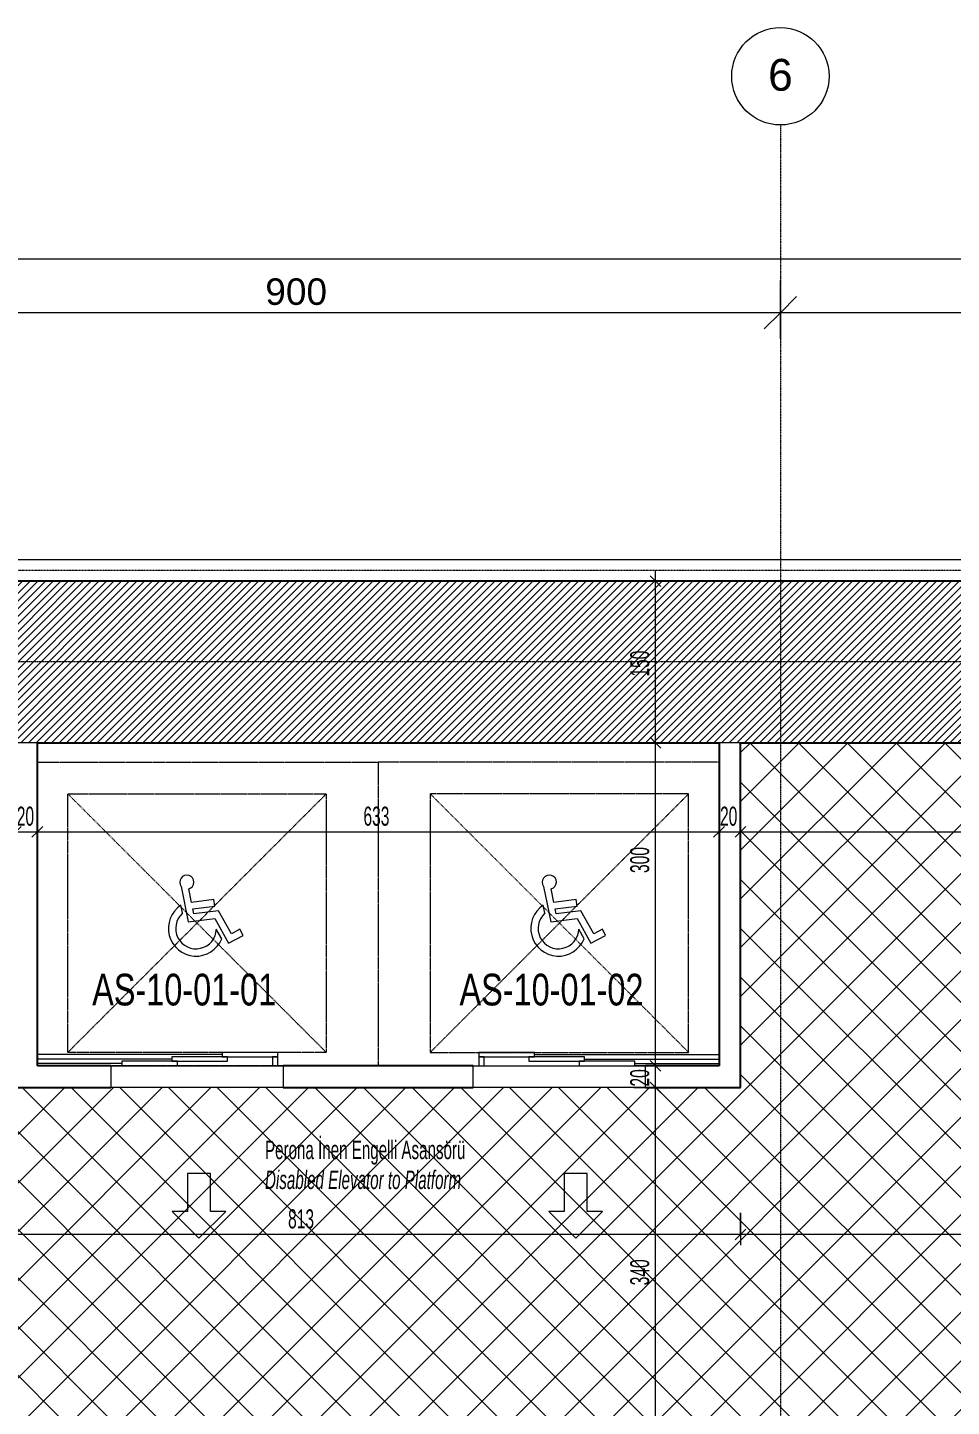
# Model space of a CAD drawing. Header units: centimetres. Extents: x -9345 to 11316, y -7197 to -3465.
# Drawn here: x -2911 to -2053, y -4757 to -3477 of the extents above; entities that cross this region are included whole.
import ezdxf

# ---------------------------------------------------------------- set-up
doc = ezdxf.new("R2010")
doc.units = ezdxf.units.CM
for name, pattern in [('Aligning Line', [0.635, 0.3175, -0.3175]), ('Grid Line 1_4_', [1.11125, 0.635, -0.15875, 0.15875, -0.15875]), ('Overhead', [0.396875, 0.238125, -0.15875])]:
    doc.linetypes.add(name, pattern=pattern)
for name, color, linetype, lineweight in [('A-ANNO-DIMS', 211, 'Continuous', 9), ('A-ANNO-DIMS-100', 211, 'Continuous', 9), ('A-DETL', 90, 'Continuous', 9), ('A-DETL-GENF', 92, 'Continuous', 9), ('A-DETL-THIN', 151, 'Continuous', 9), ('A-FLOR-OVHD', 1, 'Overhead', 9), ('A-WALL', 113, 'Continuous', 9), ('A-WALL-PATT', 111, 'Continuous', 25), ('G-ANNO-TEXT', 231, 'Continuous', 9), ('L-SITE', 91, 'Continuous', 9), ('Q-SPCQ', 91, 'Continuous', 9), ('S-GRID', 1, 'Continuous', 9), ('S-GRID-IDEN', 1, 'Continuous', 9)]:
    doc.layers.add(name, color=color, linetype=linetype, lineweight=lineweight)
doc.styles.add('Arial_1', font='arial.ttf', dxfattribs={"height": 29.505988})
doc.styles.add('Arial_4', font='arial.ttf', dxfattribs={"height": 24.588323})
doc.styles.add('Swis721 LtCn BT', font='swisscl.ttf', dxfattribs={"width": 0.8, "height": 17.149461})
doc.styles.add('Swis721 LtCn BT_1', font='swisscl.ttf', dxfattribs={"width": 0.8, "height": 17.639445})
doc.styles.add('Swis721 LtCn BT_3', font='swisscl.ttf', dxfattribs={"height": 29.399076})
doc.dimstyles.new('IUAS_DIMENSION_AXIS', dxfattribs={"dimscale": 30.48, "dimtxt": 25, "dimasz": 0.984252, "dimexe": 0.984252, "dimexo": 0.0625, "dimgap": 0, "dimtad": 1, "dimdec": 0, "dimzin": 0, "dimdsep": 46, "dimtxsty": 'Arial_4', "dimblk1": 'OBLIQUE', "dimblk2": 'OBLIQUE', "dimsah": 1, "dimcen": 0.09, "dimdle": 0.984252, "dimazin": 0, "dimtfac": 1, "dimtdec": 4, "dimtix": 1, "dimtmove": 0, "dimatfit": 3, "dimfxl": 0.787402, "dimfxlon": 1, "dimtvp": 1, "dimtolj": 1, "dimtzin": 0, "dimarcsym": 2})
doc.dimstyles.new('IUAS_DIMENSION_INSIDE_100', dxfattribs={"dimscale": 30.48, "dimtxt": 18, "dimasz": 0.328084, "dimexe": 0.328084, "dimexo": 0.0625, "dimgap": 0, "dimtad": 1, "dimdec": 0, "dimdsep": 46, "dimtxsty": 'Swis721 LtCn BT_1', "dimblk1": 'OBLIQUE', "dimblk2": 'OBLIQUE', "dimsah": 1, "dimcen": 0.09, "dimdle": 0.328084, "dimazin": 0, "dimtfac": 1, "dimtdec": 4, "dimtix": 1, "dimtmove": 0, "dimatfit": 3, "dimfxl": 0.656168, "dimfxlon": 1, "dimtvp": 1, "dimtolj": 1, "dimtzin": 0, "dimarcsym": 2})
doc.dimstyles.new('IUAS_DIMENSION_INSIDE_100_4', dxfattribs={"dimscale": 30.48, "dimtxt": 18, "dimasz": 0.328084, "dimexe": 0.328084, "dimexo": 0.0625, "dimgap": 0, "dimtad": 1, "dimdec": 0, "dimdsep": 46, "dimtxsty": 'Swis721 LtCn BT_1', "dimblk1": 'OBLIQUE', "dimblk2": 'OBLIQUE', "dimsah": 1, "dimcen": 0.09, "dimdle": 0.328084, "dimazin": 0, "dimtfac": 1, "dimtdec": 4, "dimtix": 1, "dimtmove": 2, "dimatfit": 3, "dimfxl": 0.656168, "dimfxlon": 1, "dimtvp": 1, "dimtolj": 1, "dimtzin": 0, "dimarcsym": 2})
doc.dimstyles.new('IUAS_DIMENSION_INSIDE_100_5', dxfattribs={"dimscale": 30.48, "dimtxt": 18, "dimasz": 0.328084, "dimexe": 0.328084, "dimexo": 0.0625, "dimgap": 0, "dimtad": 1, "dimdec": 0, "dimdsep": 46, "dimtxsty": 'Swis721 LtCn BT_1', "dimblk1": 'OBLIQUE', "dimblk2": 'OBLIQUE', "dimsah": 1, "dimcen": 0.09, "dimdle": 0.328084, "dimazin": 0, "dimtfac": 1, "dimtdec": 4, "dimtix": 1, "dimtmove": 0, "dimatfit": 3, "dimfxl": 0.656168, "dimfxlon": 1, "dimtvp": 1, "dimtolj": 1, "dimtzin": 0, "dimarcsym": 2})

# ---------------------------------------------------------------- blocks, each defined once
blk = doc.blocks.new('20 KİŞİLİK ASANSÖR - 4 Person 320kg load-1457805-_116_30 KONKORS KATI _ CONCOURSE LEVEL')
at = {"layer": 'Q-SPCQ'}
for p, q in [((-69.6, 10.3), (-59.6, 10.3)), ((-69.6, 10), (-69.6, 10.3)), ((-66.1, 10.4), (-63.1, 10.4)), ((-66.1, 10.4), (-66.1, 10.4)), ((-66.1, 10.4), (-66.1, 10.4)), ((-66.1, 10.4), (-66.1, 10.4)), ((-63.1, 10.4), (-63.2, 10.4)), ((-63.2, 10.4), (-63.1, 10.4)), ((-63.1, 10.4), (-63.2, 10.4)), ((-59.6, 10.3), (-59.6, 10)), ((-49.6, -10), (-49.6, 10)), ((-49.6, 10), (110.4, 10)), ((110.4, -10), (110.4, 10)), ((110.4, -10), (-49.6, -10)), ((-44.6, -10), (-44.6, -18.3)), ((-39.6, -18.3), (-39.6, -10)), ((48.7, -10), (48.7, -14.2)), ((100.4, -14.2), (100.4, -10)), ((100.4, -12.1), (178.6, -12.1)), ((-44.6, -18.3), (-39.6, -18.3)), ((-44.6, -18.3), (-44.6, -22.5)), ((7.1, -18.3), (-44.6, -18.3)), ((-44.6, -22.5), (7.1, -22.5)), ((53.7, -14.2), (2.1, -14.2)), ((2.1, -14.2), (2.1, -18.3)), ((2.1, -18.3), (53.7, -18.3)), ((7.1, -22.5), (7.1, -18.3)), ((7.1, -20.4), (178.6, -20.4)), ((48.7, -14.2), (100.4, -14.2)), ((53.7, -18.3), (53.7, -14.2)), ((53.7, -16.2), (178.6, -16.2))]:
    blk.add_line(p, q, dxfattribs=at)
at = {"layer": 'Q-SPCQ', "linetype": 'Aligning Line'}
for p, q in [((-137.9, -292), (-137.9, -10)), ((-137.9, -10), (178.6, -10)), ((178.6, -10), (178.6, -292)), ((-89.6, -262.5), (150.4, -22.5)), ((-89.6, -22.5), (150.4, -262.5)), ((-89.6, -262.5), (-89.6, -22.5)), ((-89.6, -22.5), (150.4, -22.5)), ((150.4, -22.5), (150.4, -262.5)), ((150.4, -262.5), (-89.6, -262.5)), ((178.6, -292), (-137.9, -292))]:
    blk.add_line(p, q, dxfattribs=at)
blk = doc.blocks.new('20 KİŞİLİK ASANSÖR - 4 Person 320kg load-1457962-_116_30 KONKORS KATI _ CONCOURSE LEVEL')
at = {"layer": 'Q-SPCQ', "linetype": 'Aligning Line'}
for p, q in [((178.6, 292), (-137.9, 292)), ((-137.9, 292), (-137.9, 10)), ((178.6, 10), (178.6, 292)), ((-89.6, 262.5), (150.4, 22.5)), ((-89.6, 22.5), (150.4, 262.5)), ((150.4, 262.5), (-89.6, 262.5)), ((-89.6, 262.5), (-89.6, 22.5)), ((150.4, 22.5), (150.4, 262.5)), ((-89.6, 22.5), (150.4, 22.5)), ((-137.9, 10), (178.6, 10))]:
    blk.add_line(p, q, dxfattribs=at)
at = {"layer": 'Q-SPCQ'}
for p, q in [((7.1, 22.5), (-44.6, 22.5)), ((-44.6, 22.5), (-44.6, 18.3)), ((-39.6, 18.3), (-44.6, 18.3)), ((-44.6, 18.3), (-44.6, 10)), ((-44.6, 18.3), (7.1, 18.3)), ((-39.6, 10), (-39.6, 18.3)), ((2.1, 18.3), (2.1, 14.2)), ((53.7, 18.3), (2.1, 18.3)), ((2.1, 14.2), (53.7, 14.2)), ((7.1, 18.3), (7.1, 22.5)), ((7.1, 20.4), (178.6, 20.4)), ((48.7, 14.2), (48.7, 10)), ((100.4, 14.2), (48.7, 14.2)), ((53.7, 14.2), (53.7, 18.3)), ((53.7, 16.2), (178.6, 16.2)), ((100.4, 10), (100.4, 14.2)), ((-49.6, -10), (-49.6, 10)), ((-49.6, 10), (110.4, 10)), ((100.4, 12.1), (178.6, 12.1)), ((110.4, -10), (110.4, 10)), ((-69.6, -10.3), (-69.6, -10)), ((-59.6, -10.3), (-69.6, -10.3)), ((-66.1, -10.4), (-66.1, -10.4)), ((-63.1, -10.4), (-66.1, -10.4)), ((-66.1, -10.4), (-66.1, -10.4)), ((-66.1, -10.4), (-66.1, -10.4)), ((-63.2, -10.4), (-63.1, -10.4)), ((-63.2, -10.4), (-63.1, -10.4)), ((-63.1, -10.4), (-63.2, -10.4)), ((-59.6, -10), (-59.6, -10.3)), ((110.4, -10), (-49.6, -10))]:
    blk.add_line(p, q, dxfattribs=at)
blk = doc.blocks.new('M_Parking Symbol - ADA - M_Parking Symbol - ADA-492479-_116_30 KONKORS KATI _ CONCOURSE LEVEL')
at = {"layer": 'L-SITE'}
for p, q in [((-5.1, 28.8), (-2.6, -4.4)), ((2.6, 13), (1.7, 25.7)), ((23.5, 13), (2.6, 13)), ((23.5, 6.8), (23.5, 13)), ((-7, 4), (-7.5, 11.6)), ((3.4, 2.1), (3.1, 6.8)), ((3.1, 6.8), (23.5, 6.8)), ((26.5, 2.1), (3.4, 2.1)), ((35.7, -20.5), (26.5, 2.1)), ((-2.6, -4.4), (22.1, -4.4)), ((22.1, -4.4), (32.1, -28.9)), ((26.3, -23.9), (22.4, -14.4)), ((32.1, -28.9), (46.3, -23.2)), ((44.2, -17.1), (35.7, -20.5)), ((46.3, -23.2), (44.2, -17.1))]:
    blk.add_line(p, q, dxfattribs=at)
for centre, radius, start, end in [((0.6, 32.2), 6.6, 279.5296, 210.6777), ((3.8, -11.5), 25.7, 116.094, 331.0081), ((3.8, -11.5), 18.9, 124.6842, 350.9794)]:
    blk.add_arc(centre, radius, start, end, dxfattribs=at)
blk = doc.blocks.new('M_Direction Arrows - Straight-KUCUK - M_Direction Arrows - Straight-KUCUK-801815-_116_30 KONKORS KATI _ CONCOURSE LEVEL')
at = {"layer": 'L-SITE'}
for p, q in [((0, 60), (-24.9, 35.1)), ((24.9, 35.1), (0, 60)), ((-24.9, 35.1), (-10.7, 35.1)), ((-10.7, 35.1), (-10.7, 0)), ((10.7, 0), (10.7, 35.1)), ((10.7, 35.1), (24.9, 35.1)), ((-10.7, 0), (10.7, 0))]:
    blk.add_line(p, q, dxfattribs=at)
blk = doc.blocks.new('Grid - IUAS_A_GRID_HEAD_4_5MM-1313285-_116_30 KONKORS KATI _ CONCOURSE LEVEL')
at = {"layer": 'S-GRID-IDEN'}
blk.add_circle((0, 0), 0.452, dxfattribs=at)
blk = doc.blocks.new('DIMBLOCK219-_116_30 KONKORS KATI _ CONCOURSE LEVEL')
at = {"layer": 'A-ANNO-DIMS-100', "transparency": 16777216}
for p, q in [((-2922, -4203.3), (-2922, -4233.3)), ((-2922, -4223.3), (-2922, -4203.3)), ((-2902, -4203.3), (-2902, -4233.3)), ((-2902, -4223.3), (-2902, -4203.3)), ((-2922, -4223.3), (-2927, -4228.3)), ((-2922, -4223.3), (-2917, -4218.3)), ((-2922, -4223.3), (-2902, -4223.3)), ((-2902, -4223.3), (-2907, -4228.3)), ((-2902, -4223.3), (-2897, -4218.3))]:
    blk.add_line(p, q, dxfattribs=at)
at = {"layer": 'A-ANNO-DIMS-100', "color": 0, "transparency": 16777216, "insert": (-2921.1, -4199.9), "char_height": 17.64, "width": 21.943, "attachment_point": 1, "line_spacing_factor": 0.971848, "style": 'Swis721 LtCn BT_1'}
blk.add_mtext('20', dxfattribs=at)
blk = doc.blocks.new('_Oblique')
at = {"color": 0, "linetype": 'ByBlock', "lineweight": -2}
blk.add_line((-0.5, -0.5), (0.5, 0.5), dxfattribs=at)
blk = doc.blocks.new('DIMBLOCK220-_116_30 KONKORS KATI _ CONCOURSE LEVEL')
at = {"layer": 'A-ANNO-DIMS-100', "transparency": 16777216}
for p, q in [((-2902, -4203.3), (-2902, -4233.3)), ((-2902, -4223.3), (-2902, -4203.3)), ((-2269, -4203.3), (-2269, -4233.3)), ((-2269, -4223.3), (-2269, -4203.3)), ((-2902, -4223.3), (-2907, -4228.3)), ((-2902, -4223.3), (-2897, -4218.3)), ((-2902, -4223.3), (-2269, -4223.3)), ((-2269, -4223.3), (-2274, -4228.3)), ((-2269, -4223.3), (-2264, -4218.3))]:
    blk.add_line(p, q, dxfattribs=at)
at = {"layer": 'A-ANNO-DIMS-100', "color": 0, "transparency": 16777216, "insert": (-2599.2, -4199.9), "char_height": 17.64, "width": 32.914, "attachment_point": 1, "line_spacing_factor": 0.971848, "style": 'Swis721 LtCn BT_1'}
blk.add_mtext('633', dxfattribs=at)
blk = doc.blocks.new('DIMBLOCK221-_116_30 KONKORS KATI _ CONCOURSE LEVEL')
at = {"layer": 'A-ANNO-DIMS-100', "transparency": 16777216}
for p, q in [((-2269, -4203.3), (-2269, -4233.3)), ((-2269, -4223.3), (-2269, -4203.3)), ((-2249, -4203.3), (-2249, -4233.3)), ((-2249, -4223.3), (-2249, -4203.3)), ((-2269, -4223.3), (-2274, -4228.3)), ((-2269, -4223.3), (-2264, -4218.3)), ((-2269, -4223.3), (-2249, -4223.3)), ((-2249, -4223.3), (-2254, -4228.3)), ((-2249, -4223.3), (-2244, -4218.3))]:
    blk.add_line(p, q, dxfattribs=at)
at = {"layer": 'A-ANNO-DIMS-100', "color": 0, "transparency": 16777216, "insert": (-2268.1, -4199.9), "char_height": 17.64, "width": 21.943, "attachment_point": 1, "line_spacing_factor": 0.971848, "style": 'Swis721 LtCn BT_1'}
blk.add_mtext('20', dxfattribs=at)
blk = doc.blocks.new('DIMBLOCK222-_116_30 KONKORS KATI _ CONCOURSE LEVEL')
at = {"layer": 'A-ANNO-DIMS-100', "transparency": 16777216}
for p, q in [((-2249, -4203.3), (-2249, -4233.3)), ((-2249, -4223.3), (-2249, -4203.3)), ((-812, -4203.3), (-812, -4233.3)), ((-812, -4223.3), (-812, -4203.3)), ((-2249, -4223.3), (-2254, -4228.3)), ((-2249, -4223.3), (-2244, -4218.3)), ((-2249, -4223.3), (-812, -4223.3)), ((-812, -4223.3), (-817, -4228.3)), ((-812, -4223.3), (-807, -4218.3))]:
    blk.add_line(p, q, dxfattribs=at)
at = {"layer": 'A-ANNO-DIMS-100', "color": 0, "transparency": 16777216, "insert": (-1548.8, -4199.9), "char_height": 17.64, "width": 43.886, "attachment_point": 1, "line_spacing_factor": 0.971848, "style": 'Swis721 LtCn BT_1'}
blk.add_mtext('1437', dxfattribs=at)
blk = doc.blocks.new('DIMBLOCK229-_116_30 KONKORS KATI _ CONCOURSE LEVEL')
at = {"layer": 'A-ANNO-DIMS-100', "transparency": 16777216}
for p, q in [((-2348.1, -4460.5), (-2318.1, -4460.5)), ((-2328.1, -4460.5), (-2348.1, -4460.5)), ((-2328.1, -4460.5), (-2333.1, -4455.5)), ((-2328.1, -4800.5), (-2328.1, -4460.5)), ((-2328.1, -4460.5), (-2323.1, -4465.5)), ((-2328.1, -4800.5), (-2333.1, -4795.5)), ((-2308.1, -4800.5), (-2338.1, -4800.5)), ((-2328.1, -4800.5), (-2323.1, -4805.5)), ((-2328.1, -4800.5), (-2308.1, -4800.5))]:
    blk.add_line(p, q, dxfattribs=at)
at = {"layer": 'A-ANNO-DIMS-100', "color": 0, "transparency": 16777216, "insert": (-2351.5, -4644.2), "char_height": 17.64, "width": 32.914, "attachment_point": 1, "rotation": 90, "line_spacing_factor": 0.971848, "style": 'Swis721 LtCn BT_1'}
blk.add_mtext('340', dxfattribs=at)
blk = doc.blocks.new('DIMBLOCK230-_116_30 KONKORS KATI _ CONCOURSE LEVEL')
at = {"layer": 'A-ANNO-DIMS-100', "transparency": 16777216}
for p, q in [((-2348.1, -4440.5), (-2318.1, -4440.5)), ((-2328.1, -4440.5), (-2348.1, -4440.5)), ((-2328.1, -4440.5), (-2333.1, -4435.5)), ((-2328.1, -4460.5), (-2328.1, -4440.5)), ((-2328.1, -4440.5), (-2323.1, -4445.5)), ((-2348.1, -4460.5), (-2318.1, -4460.5)), ((-2328.1, -4460.5), (-2348.1, -4460.5)), ((-2328.1, -4460.5), (-2333.1, -4455.5)), ((-2328.1, -4460.5), (-2323.1, -4465.5))]:
    blk.add_line(p, q, dxfattribs=at)
at = {"layer": 'A-ANNO-DIMS-100', "color": 0, "transparency": 16777216, "insert": (-2351.5, -4459.7), "char_height": 17.64, "width": 21.943, "attachment_point": 1, "rotation": 90, "line_spacing_factor": 0.971848, "style": 'Swis721 LtCn BT_1'}
blk.add_mtext('20', dxfattribs=at)
blk = doc.blocks.new('DIMBLOCK231-_116_30 KONKORS KATI _ CONCOURSE LEVEL')
at = {"layer": 'A-ANNO-DIMS-100', "transparency": 16777216}
for p, q in [((-2348.1, -4140.5), (-2318.1, -4140.5)), ((-2328.1, -4140.5), (-2348.1, -4140.5)), ((-2328.1, -4140.5), (-2333.1, -4135.5)), ((-2328.1, -4440.5), (-2328.1, -4140.5)), ((-2328.1, -4140.5), (-2323.1, -4145.5)), ((-2348.1, -4440.5), (-2318.1, -4440.5)), ((-2328.1, -4440.5), (-2348.1, -4440.5)), ((-2328.1, -4440.5), (-2333.1, -4435.5)), ((-2328.1, -4440.5), (-2323.1, -4445.5))]:
    blk.add_line(p, q, dxfattribs=at)
at = {"layer": 'A-ANNO-DIMS-100', "color": 0, "transparency": 16777216, "insert": (-2351.5, -4261.5), "char_height": 17.64, "width": 32.914, "attachment_point": 1, "rotation": 90, "line_spacing_factor": 0.971848, "style": 'Swis721 LtCn BT_1'}
blk.add_mtext('300', dxfattribs=at)
blk = doc.blocks.new('DIMBLOCK232-_116_30 KONKORS KATI _ CONCOURSE LEVEL')
at = {"layer": 'A-ANNO-DIMS-100', "transparency": 16777216}
for p, q in [((-2328.1, -4140.5), (-2328.1, -3980.5)), ((-2348.1, -3990.5), (-2318.1, -3990.5)), ((-2328.1, -3990.5), (-2348.1, -3990.5)), ((-2328.1, -3990.5), (-2333.1, -3985.5)), ((-2328.1, -3990.5), (-2323.1, -3995.5)), ((-2348.1, -4140.5), (-2318.1, -4140.5)), ((-2328.1, -4140.5), (-2348.1, -4140.5)), ((-2328.1, -4140.5), (-2333.1, -4135.5)), ((-2328.1, -4140.5), (-2323.1, -4145.5))]:
    blk.add_line(p, q, dxfattribs=at)
at = {"layer": 'A-ANNO-DIMS-100', "color": 0, "transparency": 16777216, "insert": (-2351.5, -4079.2), "char_height": 17.64, "width": 32.914, "attachment_point": 1, "rotation": 90, "line_spacing_factor": 0.971848, "style": 'Swis721 LtCn BT_1'}
blk.add_mtext('150', dxfattribs=at)
blk = doc.blocks.new('DIMBLOCK245-_116_30 KONKORS KATI _ CONCOURSE LEVEL')
at = {"layer": 'A-ANNO-DIMS-100', "transparency": 16777216}
for p, q in [((-6812, -3715.4), (-6812, -3661.4)), ((-662, -3715.4), (-662, -3661.4)), ((-6812, -3691.4), (-6797, -3676.4)), ((-662, -3691.4), (-647, -3676.4)), ((-6842, -3691.4), (-632, -3691.4)), ((-6812, -3691.4), (-6827, -3706.4)), ((-6812, -3691.4), (-6812, -3715.4)), ((-662, -3691.4), (-677, -3706.4)), ((-662, -3691.4), (-662, -3715.4))]:
    blk.add_line(p, q, dxfattribs=at)
at = {"layer": 'A-ANNO-DIMS-100', "color": 0, "transparency": 16777216, "insert": (-3774.7, -3659.5), "char_height": 24.59, "width": 90.462, "attachment_point": 1, "line_spacing_factor": 0.938532, "style": 'Arial_4'}
blk.add_mtext('6150', dxfattribs=at)
blk = doc.blocks.new('DIMBLOCK249-_116_30 KONKORS KATI _ CONCOURSE LEVEL')
at = {"layer": 'A-ANNO-DIMS-100', "transparency": 16777216}
for p, q in [((-2212, -3765.4), (-2212, -3711.4)), ((-1382, -3765.4), (-1382, -3711.4)), ((-2212, -3741.4), (-2197, -3726.4)), ((-1382, -3741.4), (-1367, -3726.4)), ((-2212, -3741.4), (-2227, -3756.4)), ((-1382, -3741.4), (-2212, -3741.4)), ((-2212, -3741.4), (-2212, -3765.4)), ((-1382, -3741.4), (-1397, -3756.4)), ((-1382, -3741.4), (-1382, -3765.4))]:
    blk.add_line(p, q, dxfattribs=at)
at = {"layer": 'A-ANNO-DIMS-100', "color": 0, "transparency": 16777216, "insert": (-1825.3, -3709.5), "char_height": 24.59, "width": 67.846, "attachment_point": 1, "line_spacing_factor": 0.938532, "style": 'Arial_4'}
blk.add_mtext('830', dxfattribs=at)
blk = doc.blocks.new('DIMBLOCK250-_116_30 KONKORS KATI _ CONCOURSE LEVEL')
at = {"layer": 'A-ANNO-DIMS-100', "transparency": 16777216}
for p, q in [((-3112, -3765.4), (-3112, -3711.4)), ((-2212, -3765.4), (-2212, -3711.4)), ((-3112, -3741.4), (-3097, -3726.4)), ((-2212, -3741.4), (-2197, -3726.4)), ((-3112, -3741.4), (-3127, -3756.4)), ((-2212, -3741.4), (-3112, -3741.4)), ((-3112, -3741.4), (-3112, -3765.4)), ((-2212, -3741.4), (-2227, -3756.4)), ((-2212, -3741.4), (-2212, -3765.4))]:
    blk.add_line(p, q, dxfattribs=at)
at = {"layer": 'A-ANNO-DIMS-100', "color": 0, "transparency": 16777216, "insert": (-2690.3, -3709.5), "char_height": 24.59, "width": 67.846, "attachment_point": 1, "line_spacing_factor": 0.938532, "style": 'Arial_4'}
blk.add_mtext('900', dxfattribs=at)
blk = doc.blocks.new('DIMBLOCK312-_116_30 KONKORS KATI _ CONCOURSE LEVEL')
at = {"layer": 'A-ANNO-DIMS-100', "transparency": 16777216}
for p, q in [((-2249, -4577), (-2249, -4607)), ((-2249, -4597), (-2249, -4577)), ((-2249, -4597), (-2244, -4592)), ((-812, -4617), (-812, -4587)), ((-812, -4597), (-807, -4592)), ((-2249, -4597), (-2254, -4602)), ((-802, -4597), (-2249, -4597)), ((-812, -4597), (-817, -4602)), ((-812, -4597), (-812, -4617))]:
    blk.add_line(p, q, dxfattribs=at)
at = {"layer": 'A-ANNO-DIMS-100', "color": 0, "transparency": 16777216, "insert": (-1548.8, -4573.7), "char_height": 17.64, "width": 43.886, "attachment_point": 1, "line_spacing_factor": 0.971848, "style": 'Swis721 LtCn BT_1'}
blk.add_mtext('1437', dxfattribs=at)
blk = doc.blocks.new('DIMBLOCK313-_116_30 KONKORS KATI _ CONCOURSE LEVEL')
at = {"layer": 'A-ANNO-DIMS-100', "transparency": 16777216}
for p, q in [((-3062, -4577), (-3062, -4607)), ((-3062, -4597), (-3062, -4577)), ((-2249, -4577), (-2249, -4607)), ((-2249, -4597), (-2249, -4577)), ((-3062, -4597), (-3057, -4592)), ((-2249, -4597), (-2244, -4592)), ((-3062, -4597), (-3067, -4602)), ((-2249, -4597), (-3062, -4597)), ((-2249, -4597), (-2254, -4602))]:
    blk.add_line(p, q, dxfattribs=at)
at = {"layer": 'A-ANNO-DIMS-100', "color": 0, "transparency": 16777216, "insert": (-2669.2, -4573.7), "char_height": 17.64, "width": 32.914, "attachment_point": 1, "line_spacing_factor": 0.971848, "style": 'Swis721 LtCn BT_1'}
blk.add_mtext('813', dxfattribs=at)

msp = doc.modelspace()

# ---------------------------------------------------------------- hatches: boundary and pattern name
at = {"layer": 'A-DETL-GENF', "lineweight": 18}
h = msp.add_hatch(dxfattribs=at)
h.set_pattern_fill('FP_6', color=253, style=0, pattern_type=2)
h.set_pattern_definition([(45, (0, 0), (-22.62742, 22.62742), []), (135, (0, 0), (-22.62742, -22.62742), [])])
h.paths.add_polyline_path([(-2152, -6550.5), (-2152, -6310.5), (-2064, -6310.5), (-2064, -6130.5), (-2152.2, -6130.5), (-2152.2, -5950.5), (-2172.2, -5950.5), (-2172.2, -5575.5), (-2179.1, -5580.6), (-2186.6, -5584.7), (-2194.6, -5587.7), (-2202.9, -5589.5), (-2211.4, -5590.2), (-2220, -5589.6), (-2228.3, -5587.8), (-2236.3, -5584.8), (-2244.2, -5580.4), (-2250.7, -5575.6), (-2256.7, -5569.6), (-2261.9, -5562.7), (-2266, -5555.2), (-2269, -5547.2), (-2270.8, -5538.9), (-2271.4, -5530.4), (-2270.9, -5521.9), (-2269.1, -5513.5), (-2266.1, -5505.5), (-2262, -5498), (-2256.9, -5491.1), (-2250.9, -5485.1), (-2244.1, -5479.9), (-2236.6, -5475.8), (-2228.6, -5472.8), (-2220.2, -5471), (-2211.7, -5470.3), (-2203.4, -5470.9), (-2195.2, -5472.7), (-2187.3, -5475.6), (-2179.9, -5479.5), (-2173.2, -5484.5), (-2167.2, -5490.3), (-2162, -5496.9), (-2157.9, -5504.2), (-2154.7, -5511.9), (-2152.7, -5520.1), (-2151.9, -5528.4), (-2152.2, -5536.8), (-2153.6, -5545), (-2156.2, -5553), (-2159.9, -5560.5), (-1802, -5560.5), (-1802, -5057.6), (-1801.5, -5040.7), (-1799.7, -5023.9), (-1796.8, -5007.3), (-1792.7, -4990.9), (-1787.4, -4974.8), (-1781, -4959.2), (-1773.5, -4944.1), (-1764.9, -4929.5), (-1755.3, -4915.6), (-1744.7, -4902.4), (-1733.2, -4890), (-1720.9, -4878.5), (-1707.8, -4867.9), (-1693.9, -4858.2), (-1679.4, -4849.6), (-1664.3, -4842), (-1648.7, -4835.5), (-1632.7, -4830.1), (-1616.3, -4825.9), (-1599.7, -4822.9), (-1582.9, -4821.1), (-1566, -4820.5), (-812, -4820.5), (-812, -4815.3), (-662, -4815.3), (-662, -4164.9), (-812, -4164.9), (-812, -4140.5), (-2249, -4140.5), (-2249, -4460.5), (-3062, -4460.5), (-3062, -4140.5), (-3987, -4140.5), (-3987, -4320.5), (-4092, -4320.5), (-4092, -4630.5), (-3987, -4630.5), (-3987, -4810.5), (-3837, -4810.5), (-3837, -4910.5), (-3987, -4910.5), (-3987, -4814.9), (-4787, -4814.9), (-4787, -4910.5), (-4937, -4910.5), (-4937, -4815.5), (-4992, -4815.5), (-4992, -4140.5), (-6662, -4140.5), (-6662, -4165.4), (-6812, -4165.4), (-6812, -4816.8), (-6662, -4816.8), (-6662, -5290.5), (-4007, -5290.5), (-3987.4, -5291.2), (-3968, -5293), (-3948.7, -5296.2), (-3929.6, -5300.5), (-3910.9, -5306.1), (-3892.5, -5312.8), (-3874.6, -5320.7), (-3857.3, -5329.8), (-3840.6, -5339.9), (-3824.6, -5351.1), (-3809.3, -5363.3), (-3794.8, -5376.4), (-3781.2, -5390.5), (-3768.5, -5405.4), (-3756.8, -5421), (-3746.2, -5437.4), (-3735.9, -5455.8), (-3728.1, -5472.1), (-3720.8, -5490.2), (-3714.6, -5508.7), (-3709.6, -5527.7), (-3705.9, -5546.8), (-3703.4, -5566.2), (-3702.1, -5585.8), (-3702.1, -5605.3), (-3703.4, -5624.8), (-3705.9, -5644.2), (-3709.6, -5663.4), (-3714.6, -5682.3), (-3720.8, -5700.9), (-3728.1, -5719), (-3736.6, -5736.6), (-3746.2, -5753.6), (-3756.8, -5770), (-3768.5, -5785.7), (-3781.2, -5800.6), (-3794.8, -5814.6), (-3809.3, -5827.8), (-3824.6, -5840), (-3840.6, -5851.1), (-3857.3, -5861.3), (-3874.6, -5870.3), (-3892.5, -5878.2), (-3910.9, -5885), (-3929.6, -5890.6), (-3948.7, -5894.9), (-3968, -5898), (-3987.4, -5899.9), (-4007, -5900.5), (-6132, -5900.5), (-6132, -6190.5), (-4062, -6190.5), (-4062, -6370.5), (-3978.5, -6370.5), (-3978.5, -6550.5), (-2167.9, -6550.5)], flags=0)
h.paths.add_polyline_path([(-3187, -5580.5), (-3187, -5480.5), (-3037, -5480.5), (-3037, -5580.5), (-3159.8, -5580.5)], flags=0)
h.paths.add_polyline_path([(-3112, -4920.5), (-3120.5, -4919.9), (-3128.9, -4918.1), (-3136.9, -4915.1), (-3144.4, -4911), (-3151.3, -4905.9), (-3157.3, -4899.8), (-3162.5, -4893), (-3166.6, -4885.4), (-3169.5, -4877.4), (-3171.4, -4869.1), (-3172, -4860.5), (-3171.4, -4852), (-3169.5, -4843.6), (-3166.6, -4835.6), (-3162.5, -4828.1), (-3157.3, -4821.2), (-3151.3, -4815.2), (-3144.4, -4810), (-3136.9, -4805.9), (-3128.9, -4803), (-3120.5, -4801.1), (-3112, -4800.5), (-3103.4, -4801.1), (-3095.1, -4803), (-3087.1, -4805.9), (-3079.5, -4810), (-3072.7, -4815.2), (-3066.6, -4821.2), (-3061.5, -4828.1), (-3057.4, -4835.6), (-3054.4, -4843.6), (-3052.6, -4852), (-3052, -4860.5), (-3052.6, -4869.1), (-3054.4, -4877.4), (-3057.4, -4885.4), (-3061.5, -4893), (-3066.6, -4899.8), (-3072.7, -4905.9), (-3079.5, -4911), (-3087.1, -4915.1), (-3095.1, -4918.1), (-3103.4, -4919.9)], flags=0)
h.paths.add_polyline_path([(-2212, -4920.5), (-2220.5, -4919.9), (-2228.9, -4918.1), (-2236.9, -4915.1), (-2244.4, -4911), (-2251.3, -4905.9), (-2257.3, -4899.8), (-2262.5, -4893), (-2266.6, -4885.4), (-2269.5, -4877.4), (-2271.4, -4869.1), (-2272, -4860.5), (-2271.4, -4852), (-2269.5, -4843.6), (-2266.6, -4835.6), (-2262.5, -4828.1), (-2257.3, -4821.2), (-2251.3, -4815.2), (-2244.2, -4809.9), (-2236.9, -4805.9), (-2228.9, -4803), (-2220.5, -4801.1), (-2212, -4800.5), (-2203.4, -4801.1), (-2195.1, -4803), (-2187.1, -4805.9), (-2179.5, -4810), (-2172.7, -4815.2), (-2166.6, -4821.2), (-2161.5, -4828.1), (-2157.4, -4835.6), (-2154.4, -4843.6), (-2152.6, -4852), (-2152, -4860.5), (-2152.6, -4869.1), (-2154.4, -4877.4), (-2157.4, -4885.4), (-2161.5, -4893), (-2166.6, -4899.8), (-2172.7, -4905.9), (-2179.5, -4911), (-2187.1, -4915.1), (-2195.1, -4918.1), (-2203.4, -4919.9)], flags=0)
h.paths.add_polyline_path([(-5747, -4910.5), (-5897, -4910.5), (-5897, -4810.5), (-5747, -4810.5), (-5747, -4906.6)], flags=0)
h.paths.add_polyline_path([(-642, -4816.2), (-411.8, -4816.2), (-411.8, -4590.5), (-332, -4590.5), (-332, -4390.5), (-411.8, -4390.5), (-411.8, -4165.5), (-656.1, -4165.5), (-656.1, -4816.2)], flags=0)
h.paths.add_polyline_path([(-8424.3, -4815.5), (-6821.9, -4815.5), (-6821.9, -4165.5), (-8477.2, -4165.5), (-8477.2, -4390.5), (-8532.2, -4390.5), (-8532.2, -4590.5), (-8477.2, -4590.5), (-8477.2, -4815.5)], flags=0)
at = {"layer": 'A-WALL-PATT', "lineweight": 9}
h = msp.add_hatch(dxfattribs=at)
h.set_pattern_fill('FP_1', color=256, style=0, pattern_type=2)
h.set_pattern_definition([(45, (0, 0), (-3.535534, 3.535534), [])])
h.paths.add_polyline_path([(-6662, -4140.5), (-812, -4140.5), (-812, -3990.5), (-6812, -3990.5), (-6812, -4140.5), (-6662, -4140.5)], flags=0)

# ---------------------------------------------------------------- linework, layer by layer
at = {"layer": 'A-DETL'}
msp.add_line((-6832, -3970.5), (-642, -3970.5), dxfattribs=at)
at = {"layer": 'A-DETL-THIN'}
for p, q in [((-812, -4140.5), (-2249, -4140.5)), ((-2249, -4140.5), (-2249, -4460.5)), ((-2249, -4460.5), (-3062, -4460.5))]:
    msp.add_line(p, q, dxfattribs=at)
at = {"layer": 'A-FLOR-OVHD'}
msp.add_line((-6822, -3980.5), (-652, -3980.5), dxfattribs=at)
at = {"layer": 'A-WALL', "lineweight": 25}
for p, q in [((-662, -3990.5), (-6812, -3990.5)), ((-2902, -4140.5), (-2269, -4140.5)), ((-2902, -4440.5), (-2902, -4140.5)), ((-2269, -4140.5), (-2269, -4440.5)), ((-2249, -4140.5), (-812, -4140.5)), ((-2249, -4460.5), (-2249, -4140.5)), ((-2833.7, -4440.5), (-2902, -4440.5)), ((-2497.2, -4440.5), (-2673.7, -4440.5)), ((-2269, -4440.5), (-2337.2, -4440.5)), ((-3062, -4460.5), (-2833.7, -4460.5)), ((-2673.7, -4460.5), (-2497.2, -4460.5)), ((-2337.2, -4460.5), (-2249, -4460.5))]:
    msp.add_line(p, q, dxfattribs=at)
at = {"layer": 'A-WALL'}
for p, q in [((-2902, -4140.5), (-2922, -4140.5)), ((-2249, -4140.5), (-2269, -4140.5))]:
    msp.add_line(p, q, dxfattribs=at)
at = {"layer": 'S-GRID', "linetype": 'Grid Line 1_4_'}
for p, q in [((-2212, -3567.1), (-2212, -7007.4)), ((1078.2, -4065.5), (-8251.7, -4065.5))]:
    msp.add_line(p, q, dxfattribs=at)

# ---------------------------------------------------------------- block references
at = {"layer": 'L-SITE'}
for name, p, rotation in [('M_Parking Symbol - ADA - M_Parking Symbol - ADA-492479-_116_30 KONKORS KATI _ CONCOURSE LEVEL', (-2759.8, -4302), 7.0283566541571), ('M_Parking Symbol - ADA - M_Parking Symbol - ADA-492479-_116_30 KONKORS KATI _ CONCOURSE LEVEL', (-2423.3, -4302), 7.0283566541571), ('M_Direction Arrows - Straight-KUCUK - M_Direction Arrows - Straight-KUCUK-801815-_116_30 KONKORS KATI _ CONCOURSE LEVEL', (-2752, -4540.5), 180), ('M_Direction Arrows - Straight-KUCUK - M_Direction Arrows - Straight-KUCUK-801815-_116_30 KONKORS KATI _ CONCOURSE LEVEL', (-2402, -4540.5), 180)]:
    msp.add_blockref(name, p, dxfattribs=dict(at, rotation=rotation))
at = {"layer": 'Q-SPCQ', "rotation": 180}
msp.add_blockref('20 KİŞİLİK ASANSÖR - 4 Person 320kg load-1457805-_116_30 KONKORS KATI _ CONCOURSE LEVEL', (-2723.3, -4450.5), dxfattribs=at)
at = {"layer": 'Q-SPCQ'}
msp.add_blockref('20 KİŞİLİK ASANSÖR - 4 Person 320kg load-1457962-_116_30 KONKORS KATI _ CONCOURSE LEVEL', (-2447.6, -4450.5), dxfattribs=at)
at = {"layer": 'S-GRID-IDEN', "xscale": 99.99999999999996, "yscale": 99.99999999999996, "zscale": 99.99999999999996, "rotation": 180}
msp.add_blockref('Grid - IUAS_A_GRID_HEAD_4_5MM-1313285-_116_30 KONKORS KATI _ CONCOURSE LEVEL', (-2212, -3521.9), dxfattribs=at)

# ---------------------------------------------------------------- texts
at = {"layer": 'G-ANNO-TEXT', "color": 7, "attachment_point": 1, "line_spacing_factor": 0.971848}
for s, insert, char_height, width, style in [('AS-10-01-01', (-2851.1, -4355), 29.399, 231.84, 'Swis721 LtCn BT_3'), ('AS-10-01-02', (-2510, -4355), 29.399, 231.84, 'Swis721 LtCn BT_3'), ('Perona İnen Engelli Asansörü\\P\\fSwis721 LtCn BT|b0|i1|c162|p34|;\\W.8;Disabled Elevator to Platform\\fSwis721 LtCn BT|b0|i0|c162|p34|;\\W.8;\\P', (-2690.6, -4509.9), 17.1495, 227.839, 'Swis721 LtCn BT')]:
    msp.add_mtext(s, dxfattribs=dict(at, insert=insert, char_height=char_height, width=width, style=style))

# ---------------------------------------------------------------- dimensions: what is measured, and where the dimension line sits
at = {"layer": 'A-ANNO-DIMS'}
for base, p1, p2, angle, dimstyle, override, picture, middle in [((-662, -3691.4), (-6812, -3715.4), (-662, -3715.4), 0, 'IUAS_DIMENSION_AXIS', {"dimpost": '<>', "dimfxl": 6150}, 'DIMBLOCK245-_116_30 KONKORS KATI _ CONCOURSE LEVEL', (-3737, -3678.9)), ((-2328.1, -3990.5), (-2348.1, -4140.5), (-2348.1, -3990.5), 90, 'IUAS_DIMENSION_INSIDE_100', {"dimpost": '<>', "dimfxl": 150}, 'DIMBLOCK232-_116_30 KONKORS KATI _ CONCOURSE LEVEL', (-2337.2, -4065.5)), ((-2269, -4223.3), (-2902, -4203.3), (-2269, -4203.3), 0, 'IUAS_DIMENSION_INSIDE_100', {"dimpost": '<>', "dimfxl": 633}, 'DIMBLOCK220-_116_30 KONKORS KATI _ CONCOURSE LEVEL', (-2585.5, -4214.2)), ((-2328.1, -4440.5), (-2348.1, -4460.5), (-2348.1, -4440.5), 90, 'IUAS_DIMENSION_INSIDE_100', {"dimpost": '<>', "dimfxl": 20}, 'DIMBLOCK230-_116_30 KONKORS KATI _ CONCOURSE LEVEL', (-2337.2, -4450.5)), ((-2328.1, -4460.5), (-2308.1, -4800.5), (-2348.1, -4460.5), 90, 'IUAS_DIMENSION_INSIDE_100', {"dimpost": '<>', "dimfxl": 342.344855}, 'DIMBLOCK229-_116_30 KONKORS KATI _ CONCOURSE LEVEL', (-2337.2, -4630.5)), ((-2249, -4597), (-812, -4617), (-2249, -4577), 0, 'IUAS_DIMENSION_INSIDE_100_5', {"dimpost": '<>', "dimfxl": 1437.556608}, 'DIMBLOCK312-_116_30 KONKORS KATI _ CONCOURSE LEVEL', (-1530.5, -4588))]:
    dim = msp.add_linear_dim(base=base, p1=p1, p2=p2, angle=angle, dimstyle=dimstyle, override=override, dxfattribs=at)
    dim.commit()
    dim.dimension.update_dxf_attribs({"geometry": picture, "text_midpoint": middle})
for base, p1, p2, dimstyle, override, picture, middle in [((-3112, -3741.4), (-2212, -3765.4), (-3112, -3765.4), 'IUAS_DIMENSION_AXIS', {"dimpost": '<>', "dimfxl": 900}, 'DIMBLOCK250-_116_30 KONKORS KATI _ CONCOURSE LEVEL', (-2662, -3728.9)), ((-2212, -3741.4), (-1382, -3765.4), (-2212, -3765.4), 'IUAS_DIMENSION_AXIS', {"dimpost": '<>', "dimfxl": 830}, 'DIMBLOCK249-_116_30 KONKORS KATI _ CONCOURSE LEVEL', (-1797, -3728.9)), ((-2902, -4223.3), (-2922, -4203.3), (-2902, -4203.3), 'IUAS_DIMENSION_INSIDE_100', {"dimpost": '<>', "dimfxl": 20}, 'DIMBLOCK219-_116_30 KONKORS KATI _ CONCOURSE LEVEL', (-2912, -4214.3)), ((-2249, -4223.3), (-2269, -4203.3), (-2249, -4203.3), 'IUAS_DIMENSION_INSIDE_100', {"dimpost": '<>', "dimfxl": 20}, 'DIMBLOCK221-_116_30 KONKORS KATI _ CONCOURSE LEVEL', (-2259, -4214.3)), ((-812, -4223.3), (-2249, -4203.3), (-812, -4203.3), 'IUAS_DIMENSION_INSIDE_100', {"dimpost": '<>', "dimfxl": 1437}, 'DIMBLOCK222-_116_30 KONKORS KATI _ CONCOURSE LEVEL', (-1530.5, -4214.3)), ((-3062, -4597), (-2249, -4577), (-3062, -4577), 'IUAS_DIMENSION_INSIDE_100_5', {"dimpost": '<>', "dimfxl": 813}, 'DIMBLOCK313-_116_30 KONKORS KATI _ CONCOURSE LEVEL', (-2655.5, -4588))]:
    dim = msp.add_linear_dim(base=base, p1=p1, p2=p2, dimstyle=dimstyle, override=override, dxfattribs=at)
    dim.commit()
    dim.dimension.update_dxf_attribs({"geometry": picture, "text_midpoint": middle})
dim = msp.add_linear_dim(base=(-2328.1, -4140.5), p1=(-2348.1, -4440.5), p2=(-2348.1, -4140.5), angle=90, dimstyle='IUAS_DIMENSION_INSIDE_100_4', override={"dimpost": '<>', "dimfxl": 300}, dxfattribs=at)
dim.commit()
dim.dimension.update_dxf_attribs({"geometry": 'DIMBLOCK231-_116_30 KONKORS KATI _ CONCOURSE LEVEL', "text_midpoint": (-2339.7, -4245), "dimtype": 160, "text_rotation": 90})

# ---------------------------------------------------------------- next in the draw order: texts
at = {"layer": 'S-GRID-IDEN', "insert": (-2212, -3505.8), "char_height": 29.506, "width": 27.36, "attachment_point": 2, "line_spacing_factor": 0.938532, "style": 'Arial_1', "bg_fill": 3, "box_fill_scale": 1.25, "bg_fill_color": 0, "bg_fill_transparency": 0}
msp.add_mtext('\\fArial|b0|i0|c162|p34|;6', dxfattribs=at)

doc.saveas('drawing.dxf')
